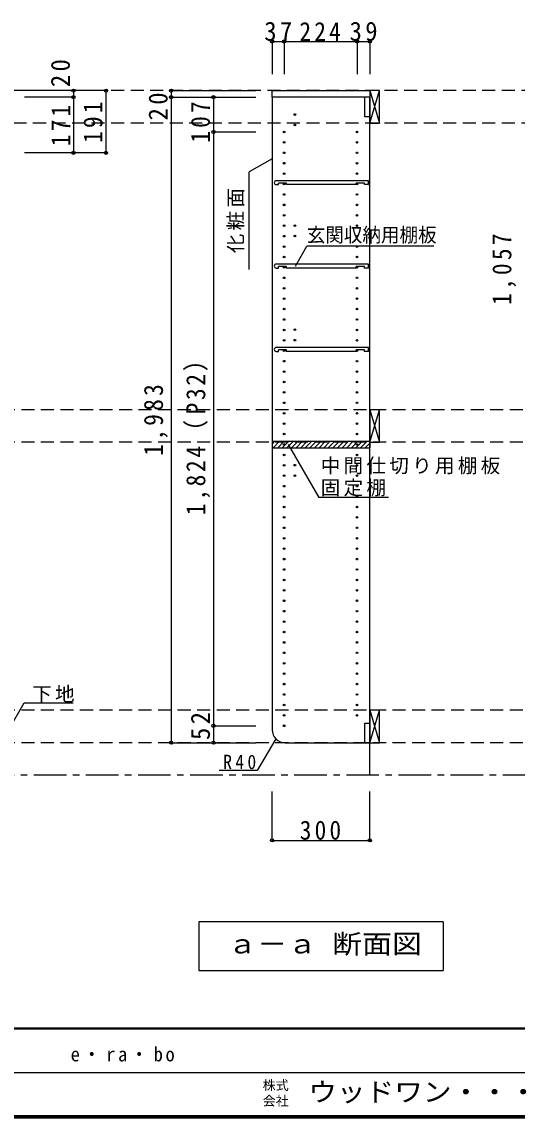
# Model space of a CAD drawing. Units: millimetres at full size, sheet at 1:20; details may follow other scales. Extents: x -8210 to 8210, y -2455 to 3200.
# Drawn here: x -4126 to -2605, y -2387 to 980 of the extents above; entities that cross this region are included whole.
import ezdxf
from ezdxf.enums import TextEntityAlignment as Align

# ---------------------------------------------------------------- set-up
doc = ezdxf.new("R2010")
doc.units = ezdxf.units.MM
doc.header["$LTSCALE"] = 20
doc.header["$PDMODE"] = 32
doc.header["$PDSIZE"] = 10
doc.linetypes.add('CHAIN1', pattern=[8, 5, -1, 1, -1])
doc.linetypes.add('DASHED2', pattern=[3, 2, -1])
for name, color, linetype in [('0-2_本体', 2, 'Continuous'), ('0-3_固定棚', 3, 'Continuous'), ('0-4_可動棚', 3, 'Continuous'), ('0-5', 4, 'Continuous'), ('0-7_桟木・巾木', 2, 'Continuous'), ('0-8_引き出し', 3, 'Continuous'), ('0-A_文字', 7, 'Continuous'), ('0-B_寸法', 4, 'Continuous'), ('0-C_ハッチ', 4, 'Continuous'), ('F-1_枠', 6, 'Continuous'), ('F-A_文字', 7, 'Continuous')]:
    doc.layers.add(name, color=color, linetype=linetype)
doc.styles.add('ＭＳ ゴシック', font='')
doc.styles.get('ＭＳ ゴシック').set_extended_font_data('MS Gothic')

# ---------------------------------------------------------------- blocks, each defined once
blk = doc.blocks.new('玄関収納用棚')
at = {"layer": '0-4_可動棚', "color": 2}
for p, q in [((132.93, 8.05), (-149.57, 8.05)), ((-142.57, -3.95), (-142.57, 0.35)), ((-117.57, 0.35), (-142.57, 0.35)), ((-117.57, -3.95), (-117.57, 0.35)), ((96.43, -3.95), (96.43, 0.35)), ((134.43, -2.45), (134.43, 6.55)), ((-149.57, -3.95), (-142.57, -3.95)), ((96.43, -3.95), (-117.57, -3.95)), ((132.93, -3.95), (121.43, -3.95))]:
    blk.add_line(p, q, dxfattribs=at)
blk.add_lwpolyline([(121.43, -3.95), (121.43, 0.35), (96.43, 0.35)], dxfattribs=at)
for centre, radius, start, end in [((-149.57, 2.05), 6, 90, 180), ((-149.57, 2.05), 6, 180, 270), ((132.93, 6.55), 1.5, 0, 90), ((132.93, -2.45), 1.5, 270, 0)]:
    blk.add_arc(centre, radius, start, end, dxfattribs=at)

msp = doc.modelspace()

# ---------------------------------------------------------------- linework, layer by layer
at = {"layer": '0-2_本体'}
for p, q in [((-3357.87, 748.97), (-3357.87, 768.97)), ((-3357.87, 768.97), (-3057.87, 768.97)), ((-3057.87, 748.97), (-3357.87, 748.97)), ((-3057.87, 768.97), (-3057.87, 748.97))]:
    msp.add_line(p, q, dxfattribs=at)
at = {"layer": '0-3_固定棚', "color": 2}
for p, q in [((-3357.87, -308.03), (-3357.87, -328.03)), ((-3357.87, -308.03), (-3057.87, -308.03)), ((-3357.87, -328.03), (-3057.87, -328.03)), ((-3057.87, -308.03), (-3057.87, -328.03))]:
    msp.add_line(p, q, dxfattribs=at)
at = {"layer": '0-5', "color": 3}
for p, q in [((-3057.87, 748.97), (-3357.87, 748.97)), ((-3357.87, 748.97), (-3357.87, -1194.03)), ((-3057.87, -1234.03), (-3057.87, 748.97)), ((-3317.87, -1234.03), (-3057.87, -1234.03))]:
    msp.add_line(p, q, dxfattribs=at)
at = {"layer": '0-5', "color": 2}
msp.add_line((-3057.87, -1247.03), (-3057.87, -1234.03), dxfattribs=at)
at = {"layer": '0-5'}
for centre in [(-3287.87, 695.47), (-3320.87, 641.97), (-3287.87, 663.47), (-3096.87, 641.97), (-3320.87, 609.97), (-3096.87, 609.97), (-3320.87, 577.97), (-3096.87, 577.97), (-3320.87, 545.97), (-3096.87, 545.97), (-3320.87, 513.97), (-3096.87, 513.97), (-3320.87, 481.97), (-3096.87, 481.97), (-3320.87, 449.97), (-3096.87, 449.97), (-3320.87, 417.97), (-3096.87, 417.97), (-3320.87, 385.97), (-3096.87, 385.97), (-3320.87, 353.97), (-3287.87, 354.47), (-3096.87, 353.97), (-3320.87, 321.97), (-3287.87, 322.47), (-3096.87, 321.97), (-3320.87, 289.97), (-3096.87, 289.97), (-3320.87, 257.97), (-3096.87, 257.97), (-3320.87, 225.97), (-3096.87, 225.97), (-3320.87, 193.97), (-3096.87, 193.97), (-3320.87, 161.97), (-3096.87, 161.97), (-3320.87, 129.97), (-3096.87, 129.97), (-3320.87, 97.97), (-3320.87, 65.97), (-3096.87, 97.97), (-3096.87, 65.97), (-3320.87, 33.97), (-3287.87, 34.47), (-3096.87, 33.97), (-3320.87, 1.97), (-3287.87, 2.47), (-3096.87, 1.97), (-3320.87, -30.03), (-3096.87, -30.03), (-3320.87, -62.03), (-3096.87, -62.03), (-3320.87, -94.03), (-3096.87, -94.03), (-3320.87, -126.03), (-3096.87, -126.03), (-3320.87, -158.03), (-3096.87, -158.03), (-3320.87, -190.03), (-3096.87, -190.03), (-3320.87, -222.03), (-3096.87, -222.03), (-3320.87, -254.03), (-3096.87, -254.03), (-3320.87, -286.03), (-3096.87, -286.03), (-3320.87, -318.03), (-3096.87, -318.03), (-3320.87, -350.03), (-3096.87, -350.03), (-3320.87, -382.03), (-3287.87, -381.53), (-3096.87, -382.03), (-3320.87, -414.03), (-3287.87, -413.53), (-3096.87, -414.03), (-3320.87, -446.03), (-3096.87, -446.03), (-3320.87, -478.03), (-3096.87, -478.03), (-3320.87, -510.03), (-3096.87, -510.03), (-3320.87, -542.03), (-3320.87, -574.03), (-3096.87, -542.03), (-3096.87, -574.03), (-3320.87, -606.03), (-3096.87, -606.03), (-3320.87, -638.03), (-3096.87, -638.03), (-3320.87, -670.03), (-3096.87, -670.03), (-3320.87, -702.03), (-3096.87, -702.03), (-3320.87, -734.03), (-3096.87, -734.03), (-3320.87, -766.03), (-3096.87, -766.03), (-3320.87, -798.03), (-3096.87, -798.03), (-3320.87, -830.03), (-3096.87, -830.03), (-3320.87, -862.03), (-3096.87, -862.03), (-3320.87, -894.03), (-3096.87, -894.03), (-3320.87, -926.03), (-3096.87, -926.03), (-3320.87, -958.03), (-3096.87, -958.03), (-3320.87, -990.03), (-3096.87, -990.03), (-3320.87, -1022.03), (-3096.87, -1022.03), (-3320.87, -1054.03), (-3096.87, -1054.03), (-3320.87, -1086.03), (-3096.87, -1086.03), (-3320.87, -1118.03), (-3096.87, -1118.03), (-3320.87, -1150.03), (-3096.87, -1150.03), (-3320.87, -1182.03)]:
    msp.add_circle(centre, 2.5, dxfattribs=at)
at = {"layer": '0-5', "color": 3}
msp.add_arc((-3317.87, -1194.03), 40, 180, 270, dxfattribs=at)
at = {"layer": '0-7_桟木・巾木'}
for p, q in [((-3057.87, 748.97), (-3072.87, 748.97)), ((-3072.87, 688.97), (-3072.87, 748.97)), ((-3057.87, 748.97), (-3057.87, 707.97)), ((-3072.87, -1174.03), (-3057.87, -1174.03)), ((-3057.87, -1174.03), (-3057.87, -1234.03))]:
    msp.add_line(p, q, dxfattribs=at)
for points in [[(-3057.87, 688.97), (-3069.37, 688.97), (-3072.87, 688.97)], [(-3057.87, -1234.03), (-3072.87, -1234.03), (-3072.87, -1174.03)]]:
    msp.add_lwpolyline(points, dxfattribs=at)
at = {"layer": '0-8_引き出し'}
for p, q in [((-3057.87, 768.97), (-3057.87, 668.97)), ((-3027.87, 768.97), (-3057.87, 768.97)), ((-3027.87, 668.97), (-3027.87, 768.97)), ((-3057.87, 668.97), (-3027.87, 668.97)), ((-3057.87, -1134.03), (-3057.87, -1234.03)), ((-3027.87, -1134.03), (-3057.87, -1134.03)), ((-3027.87, -1234.03), (-3027.87, -1134.03)), ((-3057.87, -1234.03), (-3027.87, -1234.03))]:
    msp.add_line(p, q, dxfattribs=at)
at = {"layer": '0-8_引き出し', "color": 7}
for p, q in [((-3057.87, 668.97), (-3027.87, 768.97)), ((-3057.87, 768.97), (-3027.87, 668.97)), ((-3057.87, -211.03), (-3027.87, -311.03)), ((-3057.87, -311.03), (-3027.87, -211.03)), ((-3057.87, -1234.03), (-3027.87, -1134.03)), ((-3057.87, -1134.03), (-3027.87, -1234.03))]:
    msp.add_line(p, q, dxfattribs=at)
at = {"layer": '0-8_引き出し'}
msp.add_lwpolyline([(-3027.87, -311.03), (-3027.87, -211.03), (-3057.87, -211.03), (-3057.87, -311.03)], close=True, dxfattribs=at)
at = {"layer": '0-A_文字'}
for p, q in [((-3357.87, 559.9), (-3427.87, 519.48)), ((-3427.87, 219.48), (-3427.87, 519.48)), ((-3286.37, 230.17), (-3251.35, 290.82)), ((-2861.35, 290.82), (-3251.35, 290.82)), ((-3308.8, -317.63), (-3214.32, -481.28)), ((-3000.51, -481.28), (-3214.32, -481.28)), ((-3346.72, -1221.74), (-3403.36, -1319.85)), ((-3403.36, -1319.85), (-3520.42, -1319.85)), ((-3582.87, -1784.03), (-3582.87, -1934.03)), ((-2832.87, -1784.03), (-3582.87, -1784.03)), ((-2832.87, -1784.03), (-2832.87, -1934.03)), ((-3582.87, -1934.03), (-2832.87, -1934.03))]:
    msp.add_line(p, q, dxfattribs=at)
at = {"layer": '0-A_文字', "linetype": 'CHAIN1'}
for p, q in [((-3057.87, -1334.03), (-3057.87, -1234.03)), ((-469.61, -1334.03), (-5887.87, -1334.03))]:
    msp.add_line(p, q, dxfattribs=at)
at = {"layer": '0-A_文字'}
msp.add_lwpolyline([(-4167.87, -1195.72), (-4119.1, -1111.25), (-3968.57, -1111.25)], dxfattribs=at)
at = {"layer": '0-B_寸法'}
for p, q in [((-3357.87, 919.97), (-3057.87, 919.97)), ((-3357.87, 919.97), (-3357.87, 819.97)), ((-3320.87, 919.97), (-3320.87, 819.97)), ((-3096.87, 919.97), (-3096.87, 819.97)), ((-3057.87, 919.97), (-3057.87, 819.97)), ((-3967.87, 768.97), (-4117.87, 768.97)), ((-3967.87, 748.97), (-4117.87, 748.97)), ((-3967.87, 768.97), (-3967.87, 748.97)), ((-3867.87, 768.97), (-3967.87, 768.97)), ((-3967.87, 748.97), (-3967.87, 577.97)), ((-3867.87, 577.97), (-3867.87, 768.97)), ((-3667.87, 768.97), (-3667.87, 748.97)), ((-3667.87, 768.97), (-3407.87, 768.97)), ((-3667.87, 748.97), (-3407.87, 748.97)), ((-3667.87, 748.97), (-3667.87, -1234.03)), ((-3537.87, 748.97), (-3407.87, 748.97)), ((-3537.87, 748.97), (-3537.87, 641.97)), ((-3537.87, 641.97), (-3407.87, 641.97)), ((-3537.87, 641.97), (-3537.87, -1182.03)), ((-3967.87, 577.97), (-4117.87, 577.97)), ((-3867.87, 577.97), (-3967.87, 577.97)), ((-3537.87, -1182.03), (-3407.87, -1182.03)), ((-3537.87, -1182.03), (-3537.87, -1234.03)), ((-3667.87, -1234.03), (-3407.87, -1234.03)), ((-3537.87, -1234.03), (-3407.87, -1234.03)), ((-3357.87, -1534.03), (-3357.87, -1384.03)), ((-3057.87, -1534.03), (-3057.87, -1384.03)), ((-3357.87, -1534.03), (-3057.87, -1534.03))]:
    msp.add_line(p, q, dxfattribs=at)
at = {"layer": '0-B_寸法', "linetype": 'DASHED2'}
for p, q in [((-632.16, 768.97), (-5887.87, 768.97)), ((-632.16, 668.97), (-5887.87, 668.97)), ((-1987.87, -211.03), (-5887.87, -211.03)), ((-1987.87, -311.03), (-5887.87, -311.03)), ((-1987.87, -1134.03), (-5887.87, -1134.03)), ((-1987.87, -1234.03), (-5887.87, -1234.03))]:
    msp.add_line(p, q, dxfattribs=at)
at = {"layer": '0-B_寸法', "color": 7}
for p in [(-3357.87, 919.97), (-3320.87, 919.97), (-3096.87, 919.97), (-3057.87, 919.97), (-3967.87, 768.97), (-3967.87, 748.97), (-3867.87, 768.97), (-3667.87, 768.97), (-3667.87, 748.97), (-3537.87, 748.97), (-3537.87, 641.97), (-3967.87, 577.97), (-3867.87, 577.97), (-3537.87, -1182.03), (-3667.87, -1234.03), (-3537.87, -1234.03), (-3357.87, -1534.03), (-3057.87, -1534.03)]:
    msp.add_point(p, dxfattribs=at)
at = {"layer": '0-C_ハッチ'}
for p, q in [((-3357.87, -316.98), (-3348.92, -308.03)), ((-3354.78, -328.03), (-3334.78, -308.03)), ((-3340.64, -328.03), (-3320.64, -308.03)), ((-3326.5, -328.03), (-3306.5, -308.03)), ((-3312.35, -328.03), (-3292.35, -308.03)), ((-3298.21, -328.03), (-3278.21, -308.03)), ((-3284.07, -328.03), (-3264.07, -308.03)), ((-3269.93, -328.03), (-3249.93, -308.03)), ((-3255.79, -328.03), (-3235.79, -308.03)), ((-3241.64, -328.03), (-3221.64, -308.03)), ((-3227.5, -328.03), (-3207.5, -308.03)), ((-3213.36, -328.03), (-3193.36, -308.03)), ((-3199.22, -328.03), (-3179.22, -308.03)), ((-3185.07, -328.03), (-3165.07, -308.03)), ((-3170.93, -328.03), (-3150.93, -308.03)), ((-3156.79, -328.03), (-3136.79, -308.03)), ((-3142.65, -328.03), (-3122.65, -308.03)), ((-3128.51, -328.03), (-3108.51, -308.03)), ((-3114.36, -328.03), (-3094.36, -308.03)), ((-3100.22, -328.03), (-3080.22, -308.03)), ((-3086.08, -328.03), (-3066.08, -308.03)), ((-3071.94, -328.03), (-3057.87, -313.96))]:
    msp.add_line(p, q, dxfattribs=at)
at = {"layer": 'F-1_枠'}
for p, q in [((-410, -2110.47), (-8210, -2110.47)), ((-410, -2113.8), (-8210, -2113.8)), ((-4310, -2247.14), (-416.67, -2247.14)), ((-410, -2380.47), (-8210, -2380.47)), ((-410, -2383.8), (-8210, -2383.8)), ((-410, -2387.14), (-8210, -2387.14))]:
    msp.add_line(p, q, dxfattribs=at)

# ---------------------------------------------------------------- block references
at = {"layer": '0-4_可動棚'}
for p in [(-3195.8, 484.11), (-3195.8, 228.11), (-3195.8, -27.89)]:
    msp.add_blockref('玄関収納用棚', p, dxfattribs=at)

# ---------------------------------------------------------------- texts
at = {"layer": '0-A_文字', "style": 'ＭＳ ゴシック'}
for s, height, width, p in [('玄関収納用棚板', 43.99, 0.95, (-3251.35, 290.82)), ('ａ－ａ 断面図', 58.65, 1.15, (-3495.37, -1899.03))]:
    msp.add_text(s, height=height, dxfattribs=dict(at, width=width)).set_placement(p, align=Align.BOTTOM_LEFT)
at = {"layer": '0-A_文字', "insert": (-3442.87, 269.48), "char_height": 43.99, "attachment_point": 7, "rotation": 90, "style": 'ＭＳ ゴシック'}
msp.add_mtext('\\T1.17;化粧面', dxfattribs=at)
at = {"layer": '0-A_文字', "char_height": 43.99, "attachment_point": 7, "style": 'ＭＳ ゴシック'}
for s, insert in [('\\T1.17;中間仕切り用棚板', (-3208.42, -409.89)), ('\\T1.17;固定棚', (-3208.42, -477.45)), ('\\T1.17;下地', (-4094.6, -1111.25)), ('\\T1.38;\\W0.9;R40', (-3507.87, -1315.72))]:
    msp.add_mtext(s, dxfattribs=dict(at, insert=insert))
at = {"layer": '0-B_寸法', "color": 7, "char_height": 58.65, "attachment_point": 7, "style": 'ＭＳ ゴシック'}
for s, insert in [('\\T1.27;\\W0.95;37', (-3381.87, 921.18)), ('\\T1.27;\\W0.9;224', (-3273.87, 921.18)), ('\\T1.27;\\W0.95;39', (-3119.87, 921.18)), ('\\T1.27;\\W0.9;300', (-3272.87, -1532.82))]:
    msp.add_mtext(s, dxfattribs=dict(at, insert=insert))
at = {"layer": '0-B_寸法', "color": 7, "char_height": 58.65, "attachment_point": 7, "rotation": 90, "style": 'ＭＳ ゴシック'}
for s, insert in [('\\T1.27;\\W0.95;20', (-3977.87, 779.68)), ('\\T1.27;\\W0.95;20', (-3677.87, 677.45)), ('\\T1.27;\\W0.9;171', (-3977.87, 598.47)), ('\\T1.27;\\W0.9;191', (-3877.87, 608.47)), ('\\T1.27;\\W0.9;107', (-3547.87, 608.97)), ('\\T1.28;\\W0.9;1,057', (-2607.87, 110.47)), ('\\T1.23;\\W0.9;1,824（P32）', (-3547.87, -535.03)), ('\\T1.28;\\W0.9;1,983', (-3677.87, -352.53)), ('\\T1.27;\\W0.95;52', (-3547.87, -1225.77))]:
    msp.add_mtext(s, dxfattribs=dict(at, insert=insert))
at = {"layer": 'F-A_文字', "style": 'ＭＳ ゴシック'}
for s, p in [('株式', (-3386.67, -2309.81)), ('会社', (-3386.67, -2357.81))]:
    msp.add_text(s, height=29.33, dxfattribs=at).set_placement(p, align=Align.BOTTOM_LEFT)
at = {"layer": 'F-A_文字', "style": 'ＭＳ ゴシック', "width": 1.1}
msp.add_text('ウッドワン・・・', height=58.65, dxfattribs=at).set_placement((-3246.67, -2353.81), align=Align.BOTTOM_LEFT)
at = {"layer": 'F-A_文字', "insert": (-3976.67, -2213.8), "char_height": 43.99, "attachment_point": 7, "style": 'ＭＳ ゴシック'}
msp.add_mtext('\\T1.28;\\W0.95;e・ra・bo', dxfattribs=at)

doc.saveas('drawing.dxf')
